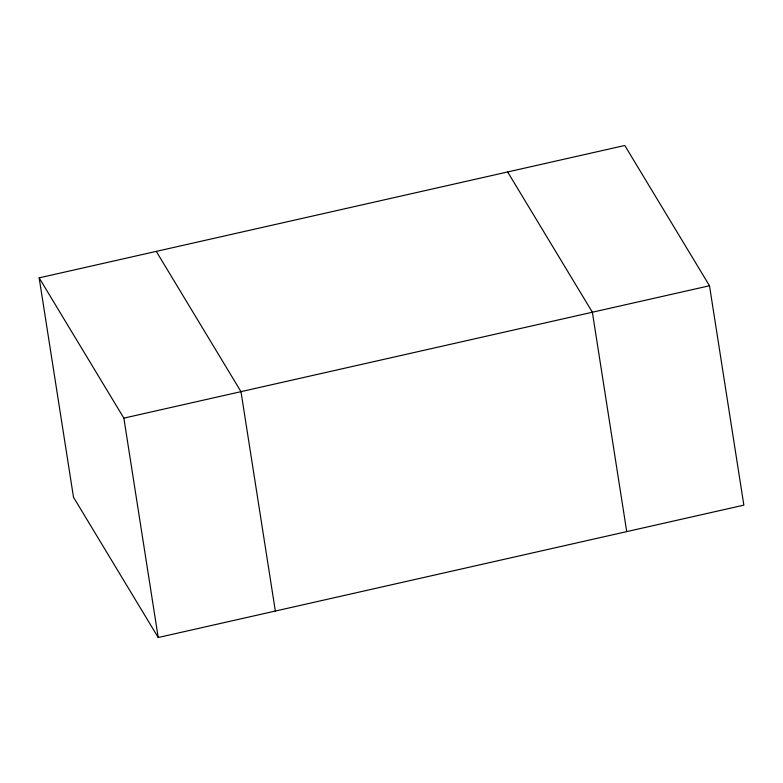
<?xml version="1.0" encoding="UTF-8"?>
<svg xmlns="http://www.w3.org/2000/svg" width="783" height="783" viewBox="0 0 783 783"><rect width="100%" height="100%" fill="white"/><g stroke="black" fill="none" stroke-linecap="round" stroke-linejoin="round"><path stroke-width="1.17" d="M39.15 277.857L624.785 145.481L709.496 285.756L743.85 505.143L158.215 637.519L73.504 497.244L39.15 277.857L123.861 418.132L158.215 637.519M123.861 418.132L709.496 285.756M507.658 171.957L592.369 312.231L626.723 531.618M156.277 251.382L240.988 391.657L275.342 611.043"/></g></svg>
